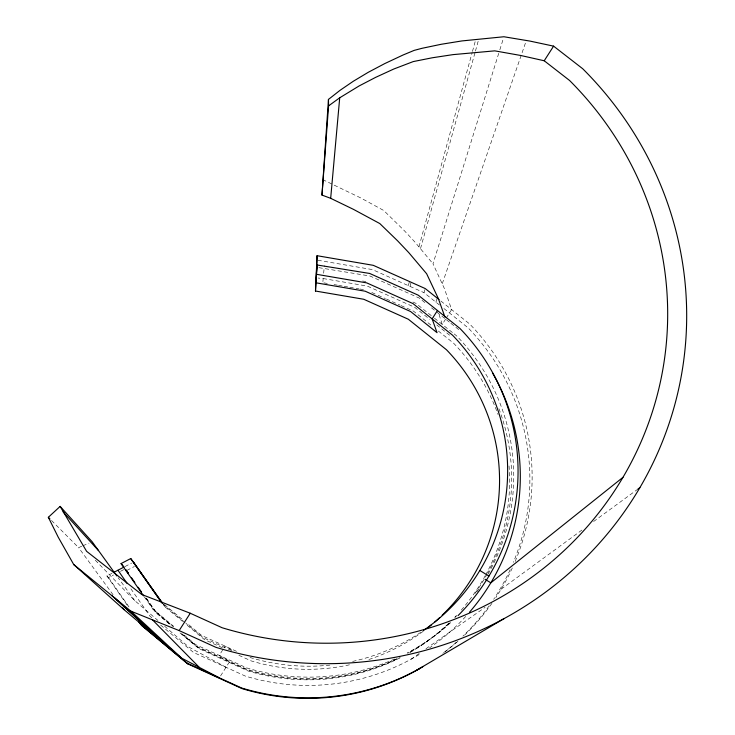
<?xml version="1.0" encoding="UTF-8"?>
<svg xmlns="http://www.w3.org/2000/svg" width="735" height="735" viewBox="0 0 735 735"><rect width="100%" height="100%" fill="white"/><g stroke="black" fill="none" stroke-linecap="round" stroke-linejoin="round"><path stroke-width="0.55" stroke-dasharray="3.67 2.76" d="M322.904 281.643L323.189 278.547L318.136 278.041M323.657 273.255L324.337 265.702M408.311 285.63L409.441 281.505M418.968 246.721L472.164 52.534M472.467 51.432L475.793 39.295M410.011 286.393L411.15 282.268M420.53 248.531L475.141 52.176M475.444 51.073L478.816 38.937M439.466 304.997L423.976 292.64L425.243 288.57M446.2 318.163L451.612 309.591L444.473 288.736L432.988 263.791L499.478 50.935M499.828 49.851L503.236 38.937M435.892 302.149L437.27 298.153M442.286 283.655L525.589 42.621M220.573 675.934L229.733 661.417L219.241 655.39L223.339 648.904M445.603 319.109L442.259 324.411L439.034 314.562M223.927 647.976L225.094 646.12L232.784 650.695M501.123 589.204L582.524 529.632M593.623 521.51L638.017 489.014M410.966 659.267L419.409 653.351M425.978 648.748L485.1 607.33M127.146 605.034L106.915 575.964L111.922 573.364M124.996 566.566L131.638 563.102M106.915 575.964L108.523 577.581L113.512 574.981M120.503 571.343L125.492 568.743M126.916 570.406L134.367 566.529M51.523 520.49L78.608 547.621L81.732 546.27M82.779 545.82L89.036 543.128M318.852 267.659L369.953 276.002L419.216 298.052L425.372 302.967M317.869 260.254L372.47 269.598L423.976 292.64M362.53 281L365.874 281.569M323.189 278.547L367.335 286.09L414.659 307.276L429.727 319.302M323.942 282.865L327.305 283.444M334.039 284.592L337.402 285.162M338.523 285.355L343.015 286.126M344.136 286.31L348.62 287.082M349.75 287.275L358.726 288.809M359.847 289.002L364.33 289.765M412.923 302.012L415.854 303.325L433.586 317.483M371.809 292.493L377.037 294.836M378.084 295.305L385.406 298.575M386.454 299.044L400.06 305.135M401.089 305.604L413.493 311.153L433.007 326.744M236.523 651.329L201.583 635.417L186.901 623.216M231.396 650.466L203.071 637.567L185.918 623.326M222.448 647.811L204.505 639.643L185.946 624.226M238.857 655.289L251.159 660.894A192.12 189.217 3.8 0 0 351.743 664.293M322.619 179.57L360.83 197.991L383.716 210.476L404.287 230.634L415.247 242.403L432.988 263.791M226.031 667.279L188.61 646.938L164.658 626.257M440.853 301.01L469.702 324.016A224.689 221.171 4 0 1 515.07 561.669M443.931 308.553L468.03 327.782A222.65 219.241 3.8 0 1 513.379 562.33M431.528 307.873L435.928 311.392M436.81 312.09L444.721 318.411M446.476 319.808L449.976 322.601M450.849 323.299L459.586 330.272M434.449 318.181L453.284 333.212M454.129 333.892L456.674 335.923A206.011 202.777 4 0 1 486.809 576.369M436.728 324.907L450.739 336.097M438.372 331.044L453.587 343.199A202.309 199.258 3.7 0 1 498.027 414.503M164.328 604.482L183.428 620.34M185.045 622.591L163.106 604.372L165.265 607.046L182.5 621.36M144.308 596.857L152.779 608.984L173.772 626.431M184.264 635.159L195.694 644.659L246.767 667.931A209.843 206.416 4.3 0 0 394.86 658.928M152.779 608.984L173.203 626.606M181.784 633.745L197.292 646.644L247.41 669.475A206.011 202.777 4 0 0 398.646 657.899M145.953 598.042L156.344 612.907L172.1 626.009M181.729 634.02L198.073 647.608L247.723 670.228A204.146 201.004 3.9 0 0 399.583 657.761M156.344 612.907L171.365 625.705M180.038 632.918L198.836 648.555L248.026 670.963A202.309 199.258 3.7 0 0 400.391 657.66M151.823 617.749L150.069 616.288L129.875 587.348M160.607 625.062L193.571 652.487L245.352 676.09A212.681 209.346 4 0 0 420.87 653.516M95.284 560.217L134.753 600.614L157.924 620.469M113.071 594.753L78.608 547.621M134.753 600.614L118.114 577.701M163.326 604.28L165.265 607.046M146.55 598.51L157.483 614.166M146.008 598.492L155.177 611.621M108.523 577.581L129.865 608.231M510.191 569.625A222.65 219.241 3.8 0 1 493.69 599.282M489.152 605.861A222.65 219.241 3.8 0 1 462.921 636.142M456.334 642.215A222.65 219.241 3.8 0 1 441.377 654.361M512.295 567.971A224.689 221.171 4 0 1 495.757 597.73M491.936 603.316A224.689 221.171 4 0 1 464.612 635.086M457.969 641.214A224.689 221.171 4 0 1 442.865 653.47M498.927 408.688A204.146 201.004 3.9 0 1 487.774 572.877M487.222 573.888A204.146 201.004 3.9 0 1 474.562 594.055M456.38 616.013A204.146 201.004 3.9 0 1 454.8 617.648M449.158 623.207A204.146 201.004 3.9 0 1 408.55 653.038M478.963 588.854A206.011 202.777 4 0 1 476.344 592.612M449.921 622.784A206.011 202.777 4 0 1 407.723 653.24M450.674 622.618A209.843 206.416 4.3 0 1 407.144 652.992M420.65 632.412A199.277 196.015 4.4 0 1 352.295 661.5M329.877 665.12A199.277 196.015 4.4 0 1 250.019 657.476M423.296 631.255A192.12 189.217 3.8 0 1 368.134 659.736M509.024 465.935A202.309 199.258 3.7 0 1 485.908 574.485M485.357 575.487A202.309 199.258 3.7 0 1 460.386 611.125M456.508 615.406A202.309 199.258 3.7 0 1 454.928 617.088M448.442 623.592A202.309 199.258 3.7 0 1 408.375 653.369M465.724 616.444A212.681 209.346 4 0 1 429.562 647.857"/><path stroke-width="1.1" d="M442.139 615.268A192.12 189.217 3.8 0 0 446.448 349.731L408.348 319.247L363.742 299.264L315.48 291.032L317.07 255.706L373.279 265.326L425.243 288.57L439.061 299.586M317.07 255.706L316.096 282.828L365.212 291.216L410.617 311.548L437.049 332.679L432.134 318.889L437.444 310.492M315.48 291.032L317.07 264.977L369.677 273.457L418.298 295.213L459.871 328.389A209.843 206.416 4.3 0 1 458.015 615.627M444.969 317.125L438.299 298.474L426.64 273.742L408.715 252.555L397.663 240.887L379.793 223.55L353.406 209.328L330.676 198.321L321.985 195.078L328.462 99.418L340.094 90.286L353.333 81.245L368.217 72.324L384.791 63.568L403.083 54.996L414.182 50.375L422.046 48.299L441.202 44.284L461.929 40.93L503.916 36.75L529.917 41.077L553.593 46.14L582.699 68.732A364.891 351.422 8.3 0 1 633.699 497.779A364.891 351.422 8.3 0 1 215.925 647.342L179.147 630.584L130.894 611.153L73.748 564.572L58.203 537.138L48.335 517.302L60.141 506.406L92.169 541.778L116.828 575.937M321.985 195.078L328.573 105.886L328.462 99.418M316.427 273.631L317.07 264.977M330.676 198.321L339.717 97.792L359.13 85.94L375.594 77.386L393.776 69.026L413.263 61.575L432.318 57.771L452.944 54.638L494.756 50.853L520.646 55.465L544.222 60.766L569.542 80.446A345.358 332.587 8.3 0 1 617.428 486.386A345.358 332.587 8.3 0 1 222.126 627.745L190.264 613.247L141.726 594.477L86.601 551.323L60.141 506.406M179.147 630.584L190.264 613.247M544.222 60.766L553.593 46.14M328.573 105.886L339.717 97.792M622.968 477.337L490.815 582.827L485.082 579.29M638.017 489.014L639.873 487.663M416.818 670.127L504.256 618.503M113.925 572.317L124.05 567.053L121.073 563.58L130.747 558.554L162.683 603.361M316.73 274.339L366.747 282.883L412.969 303.583L452.475 335.132A199.277 196.015 4.4 0 1 423.507 630.465M138.897 621.902L140.854 624.713L186.855 663.034L241.631 688.015A224.689 221.171 4 0 0 422.763 666.755M138.924 621.24L142.158 625.88L187.737 663.852L241.999 688.594A222.65 219.241 3.8 0 0 420.475 668.097M73.748 564.572L124.04 609.646L181.508 658.073L219.361 677.863M479.836 570.479L488.913 576.084M162.6 603.04L160.864 601.597L130.747 558.554M114.072 597.399L166.22 645.165M174.37 652.625L175.353 653.534M112.097 595.782L164.337 643.584M172.844 651.366L173.855 652.285M130.894 611.153L181.508 658.073M186.855 663.034L187.737 663.852M48.335 517.302L49.934 518.901M152.393 619.752L199.001 667.068M201.693 669.805L202.428 670.55M63.054 511.79L98.545 550.634M125.419 569.809L128.322 573.171L125.878 569.68M122.754 607.9L124.04 609.646M133.54 562.119L162.444 603.435M131.593 577.857L134.873 582.552M138.143 587.237L141.423 591.932M121.073 563.58L143.656 595.92M117.94 570.231L127.265 583.608M439.714 617.575A192.12 189.217 3.8 0 1 434.725 622.067M431.298 624.98A192.12 189.217 3.8 0 1 426.897 628.517M492.441 372.829A212.681 209.346 4 0 1 469.518 612.191"/></g></svg>
